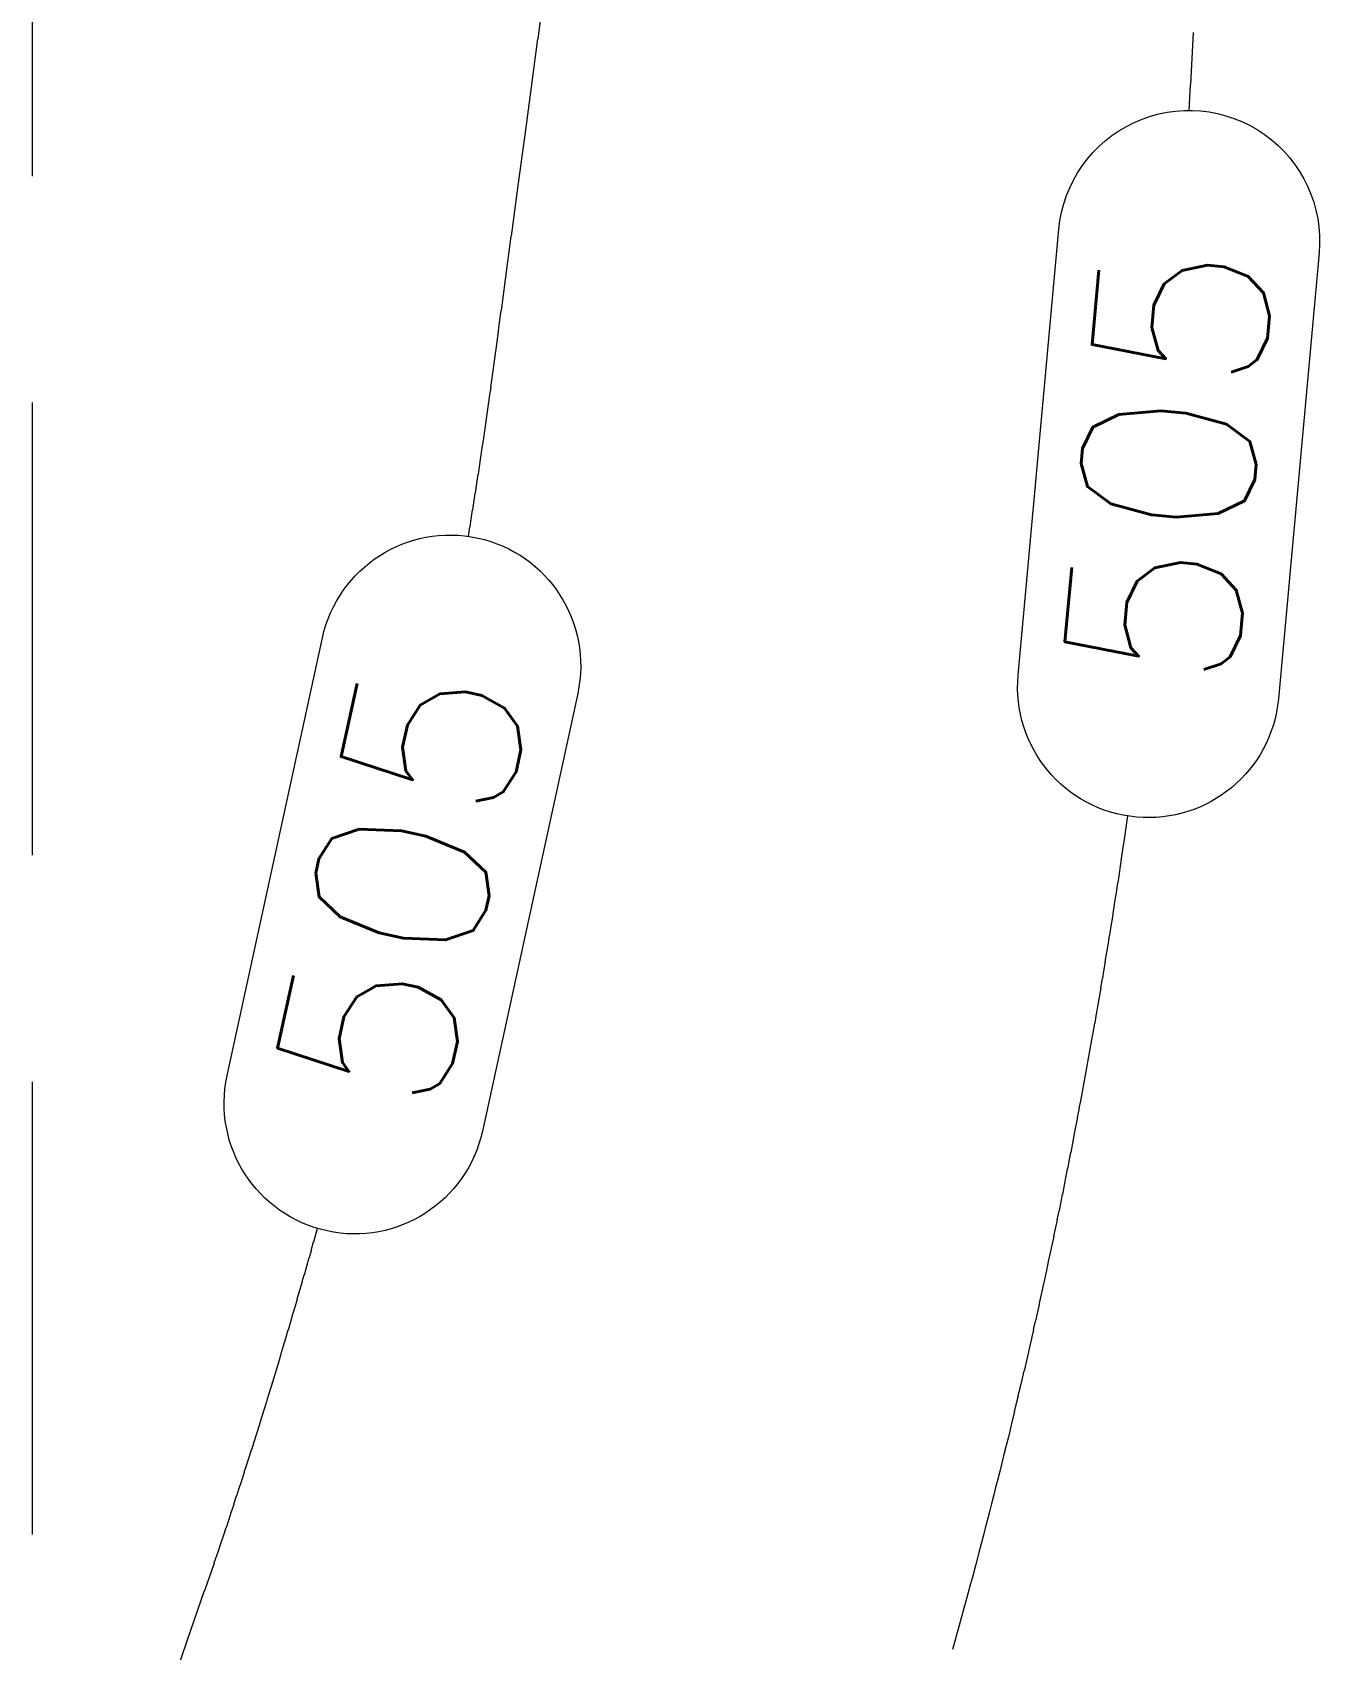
# Model space of a CAD drawing. Header units: feet. Extents: x -406 to 2003, y 7035 to 10885.
# Drawn here: x 738.6 to 775.72, y 9928.23 to 9974.66 of the extents above; entities that cross this region are included whole.
import ezdxf

# ---------------------------------------------------------------- set-up
doc = ezdxf.new("R2010")
doc.units = ezdxf.units.FT
doc.header["$LTSCALE"] = 40
doc.header["$MEASUREMENT"] = 0
doc.linetypes.add('HIDDEN', pattern=[0.375, 0.25, -0.125])
doc.layers.add('1 PROPOSED CONTOURS', color=35, linetype='Continuous', lineweight=0)
doc.layers.add('GRID', color=254, linetype='HIDDEN')
doc.styles.get("Standard").update_dxf_attribs({"font": 'ARIAL.TTF'})

msp = doc.modelspace()

# ---------------------------------------------------------------- linework, layer by layer
at = {"layer": '1 PROPOSED CONTOURS', "color": 35, "elevation": 505}
for points in [[(753.117, 9974.47), (753.237, 9975.361)], [(771.838, 9973.163), (771.8, 9972.415)], [(752.351, 9968.803), (752.547, 9970.255)], [(751.944, 9965.772), (751.972, 9965.989)], [(751.907, 9965.498), (751.944, 9965.772)], [(751.804, 9964.735), (751.841, 9965.008)], [(751.516, 9962.727), (751.548, 9962.943)], [(751.36, 9961.701), (751.402, 9961.971)], [(751.166, 9960.464), (751.2, 9960.677)], [(751.121, 9960.186), (751.122, 9960.195)], [(769.938, 9951.482), (769.906, 9951.266)], [(769.977, 9951.755), (769.938, 9951.482)], [(769.825, 9950.722), (769.792, 9950.507)], [(769.751, 9950.235), (769.709, 9949.964)], [(769.709, 9949.964), (769.676, 9949.749)], [(769.591, 9949.209), (769.557, 9948.994)], [(769.634, 9949.479), (769.591, 9949.209)], [(769.557, 9948.994), (769.514, 9948.725)], [(769.47, 9948.455), (769.435, 9948.241)], [(769.31, 9947.49), (769.265, 9947.222)], [(769.09, 9946.207), (769.053, 9945.995)], [(768.958, 9945.462), (768.92, 9945.25)], [(769.006, 9945.728), (768.958, 9945.462)], [(768.547, 9943.239), (768.506, 9943.029)], [(768.597, 9943.503), (768.547, 9943.239)], [(768.506, 9943.029), (768.455, 9942.766)], [(768.404, 9942.502), (768.363, 9942.293)], [(768.164, 9941.297), (768.111, 9941.035)], [(746.746, 9940.179), (746.785, 9940.317)], [(767.917, 9940.098), (767.862, 9939.837)], [(767.763, 9939.37), (767.707, 9939.111)], [(767.807, 9939.577), (767.763, 9939.37)], [(746.411, 9938.987), (746.481, 9939.235)], [(767.707, 9939.111), (767.652, 9938.851)], [(746.283, 9938.543), (746.354, 9938.79)], [(767.652, 9938.851), (767.607, 9938.645)], [(767.55, 9938.386), (767.493, 9938.127)], [(745.953, 9937.41), (746.01, 9937.606)], [(767.448, 9937.922), (767.39, 9937.664)], [(745.806, 9936.918), (745.88, 9937.164)], [(767.286, 9937.201), (767.228, 9936.944)], [(745.748, 9936.723), (745.806, 9936.918)], [(745.541, 9936.038), (745.6, 9936.232)], [(745.6, 9936.232), (745.674, 9936.477)], [(767.063, 9936.226), (767.003, 9935.969)], [(767.003, 9935.969), (766.955, 9935.766)], [(766.834, 9935.254), (766.786, 9935.051)], [(766.895, 9935.51), (766.834, 9935.254)], [(745.12, 9934.674), (745.18, 9934.867)], [(766.49, 9933.831), (766.44, 9933.629)], [(744.533, 9932.836), (744.611, 9933.077)], [(744.611, 9933.077), (744.689, 9933.318)], [(744.312, 9932.163), (744.392, 9932.403)], [(744.471, 9932.644), (744.533, 9932.836)], [(766.135, 9932.416), (766.084, 9932.216)], [(744.026, 9931.301), (744.09, 9931.492)], [(765.77, 9931.01), (765.717, 9930.811)], [(765.651, 9930.561), (765.584, 9930.311)], [(765.584, 9930.311), (765.531, 9930.112)], [(765.341, 9929.415), (765.273, 9929.167)], [(742.672, 9927.383), (743.156, 9928.781)], [(765.205, 9928.918), (765.15, 9928.721)]]:
    msp.add_lwpolyline(points, dxfattribs=at)
at = {"layer": '1 PROPOSED CONTOURS', "color": 35, "extrusion": (-0.998721, 0.050553, 0), "elevation": -266.681}
msp.add_lwpolyline([(-10000.924, 505), (-9999.429, 505)], dxfattribs=at)
at = {"layer": '1 PROPOSED CONTOURS', "color": 35, "extrusion": (-0.991014, 0.133758, 0), "elevation": 587.818}
msp.add_lwpolyline([(-9984.322, 505), (-9985.575, 505)], dxfattribs=at)
at = {"layer": '1 PROPOSED CONTOURS', "color": 35, "extrusion": (0.991006, -0.133817, 0), "elevation": -588.41}
msp.add_lwpolyline([(9982.823, 505), (9984.287, 505)], dxfattribs=at)
at = {"layer": '1 PROPOSED CONTOURS', "color": 35, "extrusion": (0.991002, -0.133844, 0), "elevation": -588.682}
msp.add_lwpolyline([(9981.271, 505), (9982.807, 505)], dxfattribs=at)
at = {"layer": '1 PROPOSED CONTOURS', "color": 35, "extrusion": (0.991003, -0.133839, 0), "elevation": -588.634}
msp.add_lwpolyline([(9978.555, 505), (9979.809, 505)], dxfattribs=at)
at = {"layer": '1 PROPOSED CONTOURS', "color": 35, "linetype": 'Continuous', "extrusion": (-0.995859, 0.090908, 0)}
for points, elevation in [([(-9984.694, 505), (-9997.551, 505)], 141.376), ([(-9997.551, 505), (-9984.694, 505)], 133.876)]:
    msp.add_lwpolyline(points, dxfattribs=dict(at, elevation=elevation))
at = {"layer": '1 PROPOSED CONTOURS', "color": 35, "extrusion": (0.99101, -0.133787, 0), "elevation": -588.106}
msp.add_lwpolyline([(9977.685, 505), (9978.586, 505)], dxfattribs=at)
at = {"layer": '1 PROPOSED CONTOURS', "color": 35, "extrusion": (0.991044, -0.133536, 0), "elevation": -585.584}
msp.add_lwpolyline([(9977.425, 505), (9977.833, 505)], dxfattribs=at)
at = {"layer": '1 PROPOSED CONTOURS', "color": 35, "extrusion": (0.99136, -0.131167, 0), "elevation": -561.738}
msp.add_lwpolyline([(9978.519, 505), (9978.796, 505)], dxfattribs=at)
at = {"layer": '1 PROPOSED CONTOURS', "color": 35, "extrusion": (0.991089, -0.133199, 0), "elevation": -582.191}
msp.add_lwpolyline([(9976.576, 505), (9976.852, 505)], dxfattribs=at)
at = {"layer": '1 PROPOSED CONTOURS', "color": 35, "extrusion": (0.990872, -0.134804, 0), "elevation": -598.346}
msp.add_lwpolyline([(9975.401, 505), (9975.62, 505)], dxfattribs=at)
at = {"layer": '1 PROPOSED CONTOURS', "color": 35, "extrusion": (0.990336, -0.138689, 0), "elevation": -637.458}
msp.add_lwpolyline([(9972.209, 505), (9972.427, 505)], dxfattribs=at)
at = {"layer": '1 PROPOSED CONTOURS', "color": 35, "extrusion": (0.99056, -0.137083, 0), "elevation": -621.294}
msp.add_lwpolyline([(9973.447, 505), (9973.723, 505)], dxfattribs=at)
at = {"layer": '1 PROPOSED CONTOURS', "color": 35, "extrusion": (-0.990014, 0.140969, 0), "elevation": 660.42}
msp.add_lwpolyline([(-9970.165, 505), (-9970.439, 505)], dxfattribs=at)
at = {"layer": '1 PROPOSED CONTOURS', "color": 35, "extrusion": (-0.99011, 0.140294, 0), "elevation": 653.627}
msp.add_lwpolyline([(-9970.887, 505), (-9971.162, 505)], dxfattribs=at)
at = {"layer": '1 PROPOSED CONTOURS', "color": 35, "extrusion": (0.989784, -0.142575, 0), "elevation": -676.593}
msp.add_lwpolyline([(9968.862, 505), (9969.08, 505)], dxfattribs=at)
at = {"layer": '1 PROPOSED CONTOURS', "color": 35, "extrusion": (0.989453, -0.144856, 0), "elevation": -699.568}
msp.add_lwpolyline([(9966.727, 505), (9967.002, 505)], dxfattribs=at)
at = {"layer": '1 PROPOSED CONTOURS', "color": 35, "extrusion": (0.989551, -0.144181, 0), "elevation": -692.771}
msp.add_lwpolyline([(9967.476, 505), (9967.751, 505)], dxfattribs=at)
at = {"layer": '1 PROPOSED CONTOURS', "color": 35, "extrusion": (-0.988977, 0.148069, 0), "elevation": 731.937}
msp.add_lwpolyline([(-9963.911, 505), (-9964.185, 505)], dxfattribs=at)
at = {"layer": '1 PROPOSED CONTOURS', "color": 35, "extrusion": (0.988633, -0.150351, 0), "elevation": -754.928}
msp.add_lwpolyline([(9961.704, 505), (9961.921, 505)], dxfattribs=at)
at = {"layer": '1 PROPOSED CONTOURS', "color": 35, "extrusion": (0.988876, -0.148744, 0), "elevation": -738.737}
msp.add_lwpolyline([(9963.135, 505), (9963.409, 505)], dxfattribs=at)
at = {"layer": '1 PROPOSED CONTOURS', "color": 35, "extrusion": (-0.988283, 0.152633, 0), "elevation": 777.928}
msp.add_lwpolyline([(-9959.388, 505), (-9959.661, 505)], dxfattribs=at)
at = {"layer": '1 PROPOSED CONTOURS', "color": 35, "extrusion": (0.987781, -0.155848, 0), "elevation": -810.331}
msp.add_lwpolyline([(9956.314, 505), (9956.587, 505)], dxfattribs=at)
at = {"layer": '1 PROPOSED CONTOURS', "color": 35, "extrusion": (0.988033, -0.15424, 0), "elevation": -794.127}
msp.add_lwpolyline([(9957.892, 505), (9958.109, 505)], dxfattribs=at)
at = {"layer": '1 PROPOSED CONTOURS', "color": 35, "extrusion": (-0.987674, 0.156523, 0), "elevation": 817.139}
msp.add_lwpolyline([(-9955.485, 505), (-9955.758, 505)], dxfattribs=at)
at = {"layer": '1 PROPOSED CONTOURS', "color": 35, "extrusion": (0.987159, -0.159739, 0), "elevation": -849.558}
msp.add_lwpolyline([(9952.282, 505), (9952.554, 505)], dxfattribs=at)
at = {"layer": '1 PROPOSED CONTOURS', "color": 35, "linetype": 'Continuous', "elevation": 505}
for points in [[(744.193, 9944.708), (746.928, 9957.271)], [(754.256, 9955.676), (751.522, 9943.113)]]:
    msp.add_lwpolyline(points, dxfattribs=at)
at = {"layer": '1 PROPOSED CONTOURS', "color": 35, "extrusion": (0.989697, -0.14318, 0), "elevation": -662.846}
msp.add_lwpolyline([(9959.739, 505), (9959.464, 505)], dxfattribs=at)
at = {"layer": '1 PROPOSED CONTOURS', "color": 35, "extrusion": (-0.989929, 0.141563, 0), "elevation": 646.577}
msp.add_lwpolyline([(-9960.942, 505), (-9960.809, 505)], dxfattribs=at)
at = {"layer": '1 PROPOSED CONTOURS', "color": 35, "extrusion": (0.989021, -0.147774, 0), "elevation": -709.086}
msp.add_lwpolyline([(9955.51, 505), (9955.235, 505)], dxfattribs=at)
at = {"layer": '1 PROPOSED CONTOURS', "color": 35, "extrusion": (0.989122, -0.147094, 0), "elevation": -702.241}
msp.add_lwpolyline([(9956.27, 505), (9955.995, 505)], dxfattribs=at)
at = {"layer": '1 PROPOSED CONTOURS', "color": 35, "extrusion": (0.988532, -0.151011, 0), "elevation": -741.667}
msp.add_lwpolyline([(9952.642, 505), (9952.368, 505)], dxfattribs=at)
at = {"layer": '1 PROPOSED CONTOURS', "color": 35, "extrusion": (0.987926, -0.154929, 0), "elevation": -781.121}
msp.add_lwpolyline([(9948.857, 505), (9948.584, 505)], dxfattribs=at)
at = {"layer": '1 PROPOSED CONTOURS', "color": 35, "extrusion": (-0.987193, 0.15953, 0), "elevation": 827.463}
msp.add_lwpolyline([(-9944.072, 505), (-9943.799, 505)], dxfattribs=at)
at = {"layer": '1 PROPOSED CONTOURS', "color": 35, "extrusion": (0.986664, -0.162771, 0), "elevation": -860.115}
msp.add_lwpolyline([(9940.812, 505), (9940.539, 505)], dxfattribs=at)
at = {"layer": '1 PROPOSED CONTOURS', "color": 35, "extrusion": (-0.986551, 0.163453, 0), "elevation": 866.979}
msp.add_lwpolyline([(-9939.943, 505), (-9939.67, 505)], dxfattribs=at)
at = {"layer": '1 PROPOSED CONTOURS', "color": 35, "extrusion": (0.986281, -0.165074, 0), "elevation": -883.312}
msp.add_lwpolyline([(9938.232, 505), (9938.016, 505)], dxfattribs=at)
at = {"layer": '1 PROPOSED CONTOURS', "color": 35, "extrusion": (-0.985616, 0.168999, 0), "elevation": 922.866}
msp.add_lwpolyline([(-9933.877, 505), (-9933.661, 505)], dxfattribs=at)
at = {"layer": '1 PROPOSED CONTOURS', "color": 35, "extrusion": (0.985893, -0.167377, 0), "elevation": -906.521}
msp.add_lwpolyline([(9935.654, 505), (9935.382, 505)], dxfattribs=at)
at = {"layer": '1 PROPOSED CONTOURS', "color": 35, "extrusion": (0.985218, -0.171303, 0), "elevation": -946.091}
msp.add_lwpolyline([(9931.205, 505), (9930.934, 505)], dxfattribs=at)
at = {"layer": '1 PROPOSED CONTOURS', "color": 35, "extrusion": (0.985337, -0.170621, 0), "elevation": -939.217}
msp.add_lwpolyline([(9932.129, 505), (9931.857, 505)], dxfattribs=at)
at = {"layer": '1 PROPOSED CONTOURS', "color": 35, "extrusion": (0.984649, -0.174548, 0), "elevation": -978.808}
msp.add_lwpolyline([(9927.547, 505), (9927.276, 505)], dxfattribs=at)
at = {"layer": '1 PROPOSED CONTOURS', "color": 35, "extrusion": (-0.98382, 0.179159, 0), "elevation": 1025.306}
msp.add_lwpolyline([(-9921.826, 505), (-9921.556, 505)], dxfattribs=at)
at = {"layer": '1 PROPOSED CONTOURS', "color": 35, "extrusion": (0.983944, -0.178477, 0), "elevation": -1018.424}
msp.add_lwpolyline([(9922.805, 505), (9922.534, 505)], dxfattribs=at)
at = {"layer": '1 PROPOSED CONTOURS', "color": 35, "extrusion": (0.983223, -0.182407, 0), "elevation": -1058.065}
msp.add_lwpolyline([(9917.901, 505), (9917.631, 505)], dxfattribs=at)
at = {"layer": '1 PROPOSED CONTOURS', "color": 35, "extrusion": (0.983523, -0.180783, 0), "elevation": -1041.683}
msp.add_lwpolyline([(9919.85, 505), (9919.635, 505)], dxfattribs=at)
at = {"layer": '1 PROPOSED CONTOURS', "color": 35, "extrusion": (0.983096, -0.18309, 0), "elevation": -1064.951}
msp.add_lwpolyline([(9916.894, 505), (9916.625, 505)], dxfattribs=at)
at = {"layer": '1 PROPOSED CONTOURS', "color": 35, "extrusion": (0.982485, -0.186339, 0), "elevation": -1097.73}
msp.add_lwpolyline([(9912.836, 505), (9912.567, 505)], dxfattribs=at)
at = {"layer": '1 PROPOSED CONTOURS', "color": 35, "extrusion": (0.982792, -0.184714, 0), "elevation": -1081.338}
msp.add_lwpolyline([(9914.851, 505), (9914.637, 505)], dxfattribs=at)
at = {"layer": '1 PROPOSED CONTOURS', "color": 35, "extrusion": (0.981599, -0.190956, 0), "elevation": -1144.312}
msp.add_lwpolyline([(9906.546, 505), (9906.278, 505)], dxfattribs=at)
at = {"layer": '1 PROPOSED CONTOURS', "color": 35, "extrusion": (0.980961, -0.194207, 0), "elevation": -1177.128}
msp.add_lwpolyline([(9902.219, 505), (9901.951, 505)], dxfattribs=at)
at = {"layer": '1 PROPOSED CONTOURS', "color": 35, "extrusion": (-0.980501, 0.196516, 0), "elevation": 1200.441}
msp.add_lwpolyline([(-9898.884, 505), (-9898.672, 505)], dxfattribs=at)
at = {"layer": '1 PROPOSED CONTOURS', "color": 35, "extrusion": (0.980825, -0.19489, 0), "elevation": -1184.027}
msp.add_lwpolyline([(9901.129, 505), (9900.861, 505)], dxfattribs=at)
at = {"layer": '1 PROPOSED CONTOURS', "color": 35, "extrusion": (0.980173, -0.198143, 0), "elevation": -1216.861}
msp.add_lwpolyline([(9896.666, 505), (9896.399, 505)], dxfattribs=at)
at = {"layer": '1 PROPOSED CONTOURS', "color": 35, "extrusion": (-0.979369, 0.202079, 0), "elevation": 1256.615}
msp.add_lwpolyline([(-9890.95, 505), (-9890.684, 505)], dxfattribs=at)
at = {"layer": '1 PROPOSED CONTOURS', "color": 35, "extrusion": (-0.979703, 0.200453, 0), "elevation": 1240.186}
msp.add_lwpolyline([(-9893.236, 505), (-9893.024, 505)], dxfattribs=at)
at = {"layer": '1 PROPOSED CONTOURS', "color": 35, "extrusion": (0.97889, -0.20439, 0), "elevation": -1279.952}
msp.add_lwpolyline([(9887.424, 505), (9887.212, 505)], dxfattribs=at)
at = {"layer": '1 PROPOSED CONTOURS', "color": 35, "extrusion": (0.979228, -0.202763, 0), "elevation": -1263.52}
msp.add_lwpolyline([(9889.804, 505), (9889.537, 505)], dxfattribs=at)
at = {"layer": '1 PROPOSED CONTOURS', "color": 35, "extrusion": (0.962991, -0.269533, 0), "elevation": -1960.098}
msp.add_lwpolyline([(9773.06, 505), (9773.318, 505)], dxfattribs=at)
at = {"layer": '1 PROPOSED CONTOURS', "color": 35, "extrusion": (0.96318, -0.268858, 0), "elevation": -1953.241}
msp.add_lwpolyline([(9774.691, 505), (9774.949, 505)], dxfattribs=at)
at = {"layer": '1 PROPOSED CONTOURS', "color": 35, "extrusion": (-0.978404, 0.206701, 0), "elevation": 1303.298}
msp.add_lwpolyline([(-9883.896, 505), (-9883.63, 505)], dxfattribs=at)
at = {"layer": '1 PROPOSED CONTOURS', "color": 35, "extrusion": (0.962085, -0.27275, 0), "elevation": -1992.747}
msp.add_lwpolyline([(9765.992, 505), (9766.25, 505)], dxfattribs=at)
at = {"layer": '1 PROPOSED CONTOURS', "color": 35, "extrusion": (-0.962539, 0.271142, 0), "elevation": 1976.422}
msp.add_lwpolyline([(-9769.566, 505), (-9769.772, 505)], dxfattribs=at)
at = {"layer": '1 PROPOSED CONTOURS', "color": 35, "extrusion": (0.961435, -0.275033, 0), "elevation": -2015.928}
msp.add_lwpolyline([(9760.77, 505), (9760.975, 505)], dxfattribs=at)
at = {"layer": '1 PROPOSED CONTOURS', "color": 35, "extrusion": (0.960779, -0.277316, 0), "elevation": -2039.109}
msp.add_lwpolyline([(9755.439, 505), (9755.696, 505)], dxfattribs=at)
at = {"layer": '1 PROPOSED CONTOURS', "color": 35, "extrusion": (-0.976856, 0.213896, 0), "elevation": 1375.997}
msp.add_lwpolyline([(-9872.817, 505), (-9872.552, 505)], dxfattribs=at)
at = {"layer": '1 PROPOSED CONTOURS', "color": 35, "extrusion": (-0.959845, 0.280531, 0), "elevation": 2071.755}
msp.add_lwpolyline([(-9748.096, 505), (-9748.353, 505)], dxfattribs=at)
at = {"layer": '1 PROPOSED CONTOURS', "color": 35, "extrusion": (-0.960313, 0.278924, 0), "elevation": 2055.432}
msp.add_lwpolyline([(-9751.808, 505), (-9752.012, 505)], dxfattribs=at)
at = {"layer": '1 PROPOSED CONTOURS', "color": 35, "extrusion": (-0.976347, 0.216209, 0), "elevation": 1399.368}
msp.add_lwpolyline([(-9869.001, 505), (-9868.791, 505)], dxfattribs=at)
at = {"layer": '1 PROPOSED CONTOURS', "color": 35, "extrusion": (0.959647, -0.281206, 0), "elevation": -2078.611}
msp.add_lwpolyline([(9746.379, 505), (9746.636, 505)], dxfattribs=at)
at = {"layer": '1 PROPOSED CONTOURS', "color": 35, "extrusion": (0.975832, -0.218521, 0), "elevation": -1422.747}
msp.add_lwpolyline([(9865.183, 505), (9864.919, 505)], dxfattribs=at)
at = {"layer": '1 PROPOSED CONTOURS', "color": 35, "extrusion": (0.9587, -0.28442, 0), "elevation": -2111.256}
msp.add_lwpolyline([(9738.899, 505), (9739.156, 505)], dxfattribs=at)
at = {"layer": '1 PROPOSED CONTOURS', "color": 35, "extrusion": (-0.975466, 0.22015, 0), "elevation": 1439.21}
msp.add_lwpolyline([(-9862.53, 505), (-9862.321, 505)], dxfattribs=at)
at = {"layer": '1 PROPOSED CONTOURS', "color": 35, "extrusion": (0.957538, -0.288308, 0), "elevation": -2150.753}
msp.add_lwpolyline([(9729.536, 505), (9729.792, 505)], dxfattribs=at)
at = {"layer": '1 PROPOSED CONTOURS', "color": 35, "extrusion": (0.974568, -0.224092, 0), "elevation": -1479.069}
msp.add_lwpolyline([(9855.894, 505), (9855.684, 505)], dxfattribs=at)
at = {"layer": '1 PROPOSED CONTOURS', "color": 35, "extrusion": (0.974941, -0.222463, 0), "elevation": -1462.599}
msp.add_lwpolyline([(9858.615, 505), (9858.351, 505)], dxfattribs=at)
at = {"layer": '1 PROPOSED CONTOURS', "color": 35, "extrusion": (-0.974192, 0.225721, 0), "elevation": 1495.544}
msp.add_lwpolyline([(-9853.198, 505), (-9852.934, 505)], dxfattribs=at)
at = {"layer": '1 PROPOSED CONTOURS', "color": 35, "extrusion": (-0.956153, 0.292868, 0), "elevation": 2197.099}
msp.add_lwpolyline([(-9718.204, 505), (-9718.46, 505)], dxfattribs=at)
at = {"layer": '1 PROPOSED CONTOURS', "color": 35, "extrusion": (0.956359, -0.292194, 0), "elevation": -2190.246}
msp.add_lwpolyline([(9720.007, 505), (9720.262, 505)], dxfattribs=at)
at = {"layer": '1 PROPOSED CONTOURS', "color": 35, "extrusion": (0.97327, -0.229663, 0), "elevation": -1535.427}
msp.add_lwpolyline([(9846.325, 505), (9846.063, 505)], dxfattribs=at)
at = {"layer": '1 PROPOSED CONTOURS', "color": 35, "extrusion": (-0.955164, 0.296079, 0), "elevation": 2229.733}
msp.add_lwpolyline([(-9710.31, 505), (-9710.565, 505)], dxfattribs=at)
at = {"layer": '1 PROPOSED CONTOURS', "color": 35, "extrusion": (0.95566, -0.294474, 0), "elevation": -2213.417}
msp.add_lwpolyline([(9714.298, 505), (9714.501, 505)], dxfattribs=at)
at = {"layer": '1 PROPOSED CONTOURS', "color": 35, "extrusion": (0.954954, -0.296753, 0), "elevation": -2236.586}
msp.add_lwpolyline([(9708.479, 505), (9708.734, 505)], dxfattribs=at)
at = {"layer": '1 PROPOSED CONTOURS', "color": 35, "extrusion": (0.972166, -0.234292, 0), "elevation": -1582.255}
msp.add_lwpolyline([(9837.912, 505), (9837.65, 505)], dxfattribs=at)
at = {"layer": '1 PROPOSED CONTOURS', "color": 35, "extrusion": (0.972331, -0.233607, 0), "elevation": -1575.325}
msp.add_lwpolyline([(9839.286, 505), (9839.024, 505)], dxfattribs=at)
at = {"layer": '1 PROPOSED CONTOURS', "color": 35, "extrusion": (0.953739, -0.300636, 0), "elevation": -2276.067}
msp.add_lwpolyline([(9698.587, 505), (9698.841, 505)], dxfattribs=at)
at = {"layer": '1 PROPOSED CONTOURS', "color": 35, "extrusion": (0.953951, -0.299962, 0), "elevation": -2269.216}
msp.add_lwpolyline([(9700.447, 505), (9700.701, 505)], dxfattribs=at)
at = {"layer": '1 PROPOSED CONTOURS', "color": 35, "extrusion": (-0.971375, 0.237551, 0), "elevation": 1615.238}
msp.add_lwpolyline([(-9832.08, 505), (-9831.818, 505)], dxfattribs=at)
at = {"layer": '1 PROPOSED CONTOURS', "color": 35, "extrusion": (-0.971772, 0.235921, 0), "elevation": 1598.744}
msp.add_lwpolyline([(-9834.983, 505), (-9834.775, 505)], dxfattribs=at)
at = {"layer": '1 PROPOSED CONTOURS', "color": 35, "extrusion": (0.952722, -0.303843, 0), "elevation": -2308.691}
msp.add_lwpolyline([(9690.416, 505), (9690.67, 505)], dxfattribs=at)
at = {"layer": '1 PROPOSED CONTOURS', "color": 35, "extrusion": (0.953232, -0.30224, 0), "elevation": -2292.38}
msp.add_lwpolyline([(9694.542, 505), (9694.744, 505)], dxfattribs=at)
at = {"layer": '1 PROPOSED CONTOURS', "color": 35, "extrusion": (0.971207, -0.238235, 0), "elevation": -1622.17}
msp.add_lwpolyline([(9830.677, 505), (9830.415, 505)], dxfattribs=at)
at = {"layer": '1 PROPOSED CONTOURS', "color": 35, "extrusion": (0.951993, -0.30612, 0), "elevation": -2331.851}
msp.add_lwpolyline([(9684.413, 505), (9684.614, 505)], dxfattribs=at)
at = {"layer": '1 PROPOSED CONTOURS', "color": 35, "extrusion": (0.952507, -0.304517, 0), "elevation": -2315.542}
msp.add_lwpolyline([(9688.527, 505), (9688.781, 505)], dxfattribs=at)
at = {"layer": '1 PROPOSED CONTOURS', "color": 35, "extrusion": (0.970231, -0.24218, 0), "elevation": -1662.1}
msp.add_lwpolyline([(9823.274, 505), (9823.013, 505)], dxfattribs=at)
at = {"layer": '1 PROPOSED CONTOURS', "color": 35, "extrusion": (0.970402, -0.241495, 0), "elevation": -1655.165}
msp.add_lwpolyline([(9824.706, 505), (9824.445, 505)], dxfattribs=at)
at = {"layer": '1 PROPOSED CONTOURS', "color": 35, "extrusion": (0.969412, -0.245439, 0), "elevation": -1695.106}
msp.add_lwpolyline([(9817.164, 505), (9816.903, 505)], dxfattribs=at)
at = {"layer": '1 PROPOSED CONTOURS', "color": 35, "extrusion": (-0.969823, 0.243809, 0), "elevation": 1678.601}
msp.add_lwpolyline([(-9820.206, 505), (-9819.999, 505)], dxfattribs=at)
at = {"layer": '1 PROPOSED CONTOURS', "color": 35, "extrusion": (0.950213, -0.311601, 0), "elevation": -2387.621}
msp.add_lwpolyline([(9669.851, 505), (9670.104, 505)], dxfattribs=at)
at = {"layer": '1 PROPOSED CONTOURS', "color": 35, "extrusion": (-0.969238, 0.246124, 0), "elevation": 1702.042}
msp.add_lwpolyline([(-9815.703, 505), (-9815.442, 505)], dxfattribs=at)
at = {"layer": '1 PROPOSED CONTOURS', "color": 35, "extrusion": (0.948933, -0.315478, 0), "elevation": -2427.072}
msp.add_lwpolyline([(9659.317, 505), (9659.57, 505)], dxfattribs=at)
at = {"layer": '1 PROPOSED CONTOURS', "color": 35, "extrusion": (-0.949464, 0.313876, 0), "elevation": 2410.771}
msp.add_lwpolyline([(-9663.651, 505), (-9663.852, 505)], dxfattribs=at)
at = {"layer": '1 PROPOSED CONTOURS', "color": 35, "extrusion": (0.968228, -0.250069, 0), "elevation": -1741.997}
msp.add_lwpolyline([(9807.963, 505), (9807.703, 505)], dxfattribs=at)
at = {"layer": '1 PROPOSED CONTOURS', "color": 35, "extrusion": (-0.968405, 0.249384, 0), "elevation": 1735.059}
msp.add_lwpolyline([(-9809.453, 505), (-9809.193, 505)], dxfattribs=at)
at = {"layer": '1 PROPOSED CONTOURS', "color": 35, "extrusion": (-0.948962, 0.31539, 0), "elevation": 2426.185}
msp.add_lwpolyline([(-9659.287, 505), (-9659.54, 505)], dxfattribs=at)
at = {"layer": '1 PROPOSED CONTOURS', "color": 35, "extrusion": (0.96738, -0.253329, 0), "elevation": -1775.023}
msp.add_lwpolyline([(9801.573, 505), (9801.313, 505)], dxfattribs=at)
at = {"layer": '1 PROPOSED CONTOURS', "color": 35, "extrusion": (0.967806, -0.251699, 0), "elevation": -1758.508}
msp.add_lwpolyline([(9804.756, 505), (9804.549, 505)], dxfattribs=at)
at = {"layer": '1 PROPOSED CONTOURS', "color": 35, "extrusion": (0.945286, -0.326242, 0), "elevation": -2536.692}
msp.add_lwpolyline([(9630.041, 505), (9630.402, 505)], dxfattribs=at)
at = {"layer": '1 PROPOSED CONTOURS', "color": 35, "extrusion": (0.947125, -0.320866, 0), "elevation": -2481.931}
msp.add_lwpolyline([(9644.66, 505), (9644.913, 505)], dxfattribs=at)
at = {"layer": '1 PROPOSED CONTOURS', "color": 35, "extrusion": (0.9672, -0.254014, 0), "elevation": -1781.964}
msp.add_lwpolyline([(9800.054, 505), (9799.794, 505)], dxfattribs=at)
at = {"layer": '1 PROPOSED CONTOURS', "color": 35, "extrusion": (0.945052, -0.32692, 0), "elevation": -2543.594}
msp.add_lwpolyline([(9627.38, 505), (9628.22, 505)], dxfattribs=at)
at = {"layer": '1 PROPOSED CONTOURS', "color": 35, "extrusion": (0.966338, -0.257274, 0), "elevation": -1814.999}
msp.add_lwpolyline([(9793.524, 505), (9793.265, 505)], dxfattribs=at)
at = {"layer": '1 PROPOSED CONTOURS', "color": 35, "extrusion": (-0.96528, 0.261219, 0), "elevation": 1854.985}
msp.add_lwpolyline([(-9785.305, 505), (-9785.047, 505)], dxfattribs=at)
at = {"layer": '1 PROPOSED CONTOURS', "color": 35, "extrusion": (0.944997, -0.327079, 0), "elevation": -2545.22}
msp.add_lwpolyline([(9625.738, 505), (9626.951, 505)], dxfattribs=at)
at = {"layer": '1 PROPOSED CONTOURS', "color": 35, "extrusion": (-0.96465, 0.263534, 0), "elevation": 1878.453}
msp.add_lwpolyline([(-9780.31, 505), (-9780.105, 505)], dxfattribs=at)
at = {"layer": '1 PROPOSED CONTOURS', "color": 35, "extrusion": (0.965094, -0.261904, 0), "elevation": -1861.929}
msp.add_lwpolyline([(9783.728, 505), (9783.469, 505)], dxfattribs=at)
at = {"layer": '1 PROPOSED CONTOURS', "color": 35, "extrusion": (0.964015, -0.265849, 0), "elevation": -1901.927}
msp.add_lwpolyline([(9775.309, 505), (9775.051, 505)], dxfattribs=at)
at = {"layer": '1 PROPOSED CONTOURS', "color": 35, "extrusion": (0.96311, -0.269109, 0), "elevation": -1934.985}
msp.add_lwpolyline([(9768.356, 505), (9768.099, 505)], dxfattribs=at)
at = {"layer": '1 PROPOSED CONTOURS', "color": 35, "extrusion": (0.962918, -0.269794, 0), "elevation": -1941.932}
msp.add_lwpolyline([(9766.72, 505), (9766.463, 505)], dxfattribs=at)
at = {"layer": '1 PROPOSED CONTOURS', "color": 35, "linetype": 'Continuous', "extrusion": (0, 0, -1)}
for centre, start, end in [((-771.8, 9968.665, -505), 5.2158, 185.2158), ((-750.592, 9956.474, -505), 12.2796, 192.2796), ((-770.631, 9955.862, -505), 185.2158, 5.2158), ((-747.858, 9943.911, -505), 192.2796, 12.2796)]:
    msp.add_arc(centre, 3.75, start, end, dxfattribs=at)
at = {"layer": 'GRID', "color": 252, "linetype": 'HIDDEN', "lineweight": 0, "ltscale": 1.3}
msp.add_line((738.603, 7338.031), (738.603, 10822.138), dxfattribs=at)

# ---------------------------------------------------------------- texts
at = {"layer": '1 PROPOSED CONTOURS', "color": 35, "linetype": 'Continuous', "char_height": 5, "width": 18.80952, "attachment_point": 1}
for insert, rotation in [((768.141, 9956.089, 505), 84.7842), ((745.415, 9944.442, 505), 77.7204)]:
    msp.add_mtext('\\Fsimplex.shx;\\W1.0000000000;\\T1.0000000000;\\o\\l505', dxfattribs=dict(at, insert=insert, rotation=rotation))

doc.saveas('drawing.dxf')
